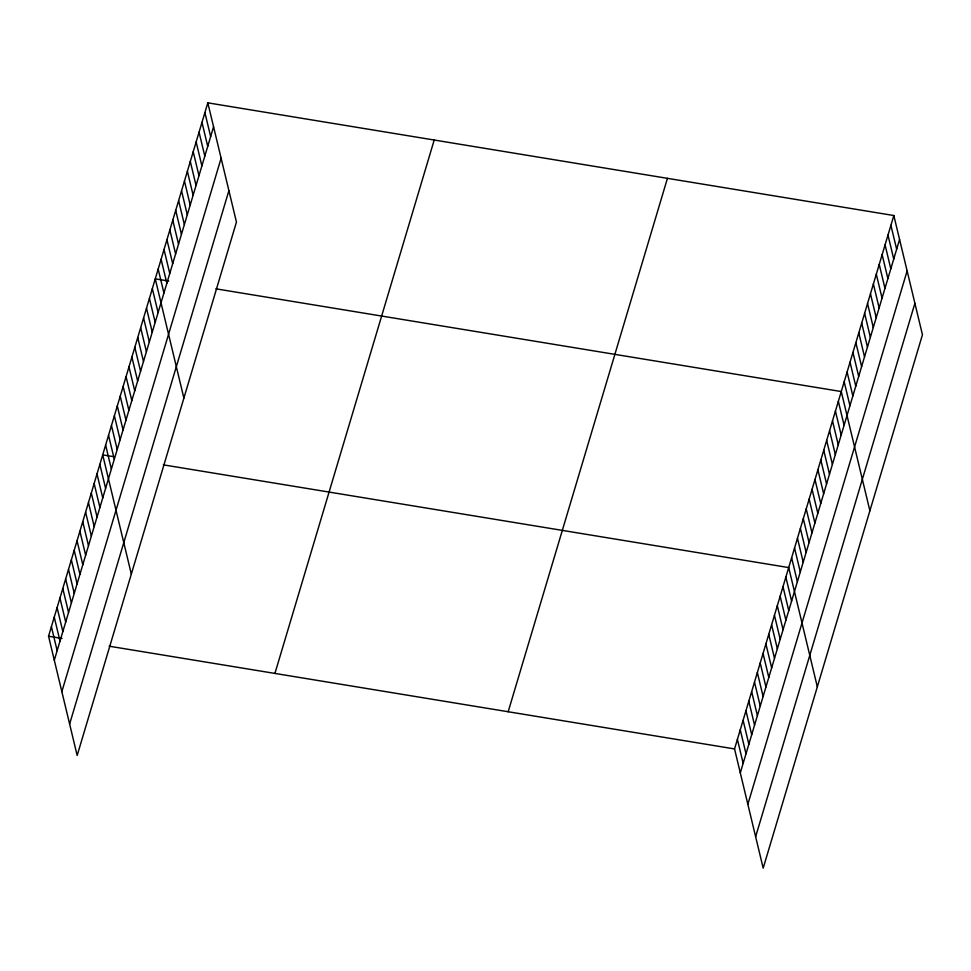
<?xml version="1.0" encoding="UTF-8"?>
<svg xmlns="http://www.w3.org/2000/svg" width="971" height="971" viewBox="0 0 971 971"><rect width="100%" height="100%" fill="white"/><g stroke="black" fill="none" stroke-linecap="round" stroke-linejoin="round"><path stroke-width="1.46" d="M207.818 102.841L236.451 222.068L77.17 755.474L48.55 636.236L207.818 102.841L893.83 215.526L922.45 334.764L763.182 868.159L734.549 748.932L893.83 215.526M54.303 660.183L213.571 126.776M61.853 691.631L221.121 158.224M69.621 724.026L228.901 190.632M274.927 673.425L434.207 140.03M508.173 711.743L667.441 178.336M740.303 772.867L899.571 239.473M747.852 804.316L907.12 270.921M755.632 836.711L914.9 303.316M168.736 281.068L155.263 278.859L183.883 398.098M215.902 288.824L841.262 391.544L869.895 510.782M113.486 456.649L102.708 454.877L131.328 574.116M163.334 464.842L788.707 567.574L817.327 686.813M48.55 636.236L62.023 638.445M109.189 646.201L734.549 748.932M890.905 225.308L896.658 249.244M887.98 235.079L893.733 259.026M885.067 244.862L890.808 268.809M882.141 254.645L887.895 278.592M879.228 264.428L884.969 288.363M876.303 274.198L882.056 298.146M873.39 283.981L879.131 307.928M870.465 293.764L876.218 317.699M867.54 303.535L873.293 327.482M864.627 313.317L870.368 337.265M861.702 323.1L867.455 347.035M858.789 332.871L864.53 356.818M855.864 342.654L861.617 366.601M852.951 352.437L858.692 376.372M850.026 362.207L855.779 386.155M847.1 371.99L852.854 395.937M844.187 381.773L849.928 405.708M838.349 401.326L844.09 425.274M835.424 411.109L841.177 435.044M832.511 420.88L838.252 444.827M829.586 430.663L835.339 454.61M826.661 440.446L832.414 464.393M823.748 450.228L829.489 474.164M820.823 459.999L826.576 483.946M817.91 469.782L823.651 493.729M814.985 479.565L820.738 503.5M812.072 489.335L817.813 513.283M809.146 499.118L814.9 523.066M806.221 508.901L811.974 532.836M803.308 518.672L809.049 542.619M800.383 528.455L806.136 552.402M797.47 538.237L803.211 562.173M794.545 548.008L800.298 571.955M791.632 557.791L797.373 581.738M785.855 577.114L791.608 601.061M783.002 586.666L788.755 610.601M780.15 596.206L785.903 620.153M777.31 605.746L783.051 629.693M774.457 615.298L780.198 639.234M771.605 624.838L777.358 648.786M768.753 634.391L774.506 658.326M765.901 643.931L771.654 667.878M763.06 653.471L768.801 677.418M760.208 663.023L765.949 686.97M757.356 672.563L763.109 696.51M754.503 682.115L760.257 706.051M751.651 691.655L757.404 715.603M748.799 701.196L754.552 725.143M745.959 710.748L751.7 734.695M743.106 720.288L748.847 744.235M740.254 729.84L746.007 753.775M737.402 739.38L743.155 763.327M204.905 112.612L210.646 136.559M201.98 122.395L207.733 146.342M199.055 132.177L204.808 156.113M196.142 141.948L201.883 165.895M193.217 151.731L198.97 175.678M190.304 161.514L196.045 185.449M187.379 171.284L193.132 195.232M184.466 181.067L190.207 205.015M181.541 190.85L187.294 214.797M178.615 200.633L184.369 224.568M175.702 210.404L181.443 234.351M172.777 220.186L178.53 244.134M169.864 229.969L175.605 253.904M166.939 239.74L172.692 263.687M164.026 249.523L169.767 273.47M161.101 259.306L166.854 283.241M158.176 269.076L163.929 293.024M152.338 288.642L158.091 312.577M149.425 298.413L155.166 322.36M146.5 308.195L152.253 332.143M143.587 317.978L149.328 341.913M140.661 327.749L146.415 351.696M137.736 337.532L143.49 361.479M134.823 347.315L140.564 371.25M131.898 357.085L137.651 381.033M128.985 366.868L134.726 390.815M126.06 376.651L131.813 400.598M123.147 386.434L128.888 410.369M120.222 396.204L125.975 420.152M117.297 405.987L123.05 429.935M114.384 415.77L120.125 439.705M111.459 425.541L117.212 449.488M108.546 435.324L114.287 459.271M105.621 445.106L111.374 469.042M99.855 464.429L105.596 488.364M97.003 473.969L102.744 497.917M94.151 483.522L99.904 507.457M91.298 493.062L97.051 517.009M88.446 502.602L94.199 526.549M85.606 512.154L91.347 536.089M82.753 521.694L88.495 545.641M79.901 531.246L85.654 555.181M77.049 540.786L82.802 564.734M74.197 550.326L79.95 574.274M71.356 559.879L77.097 583.826M68.504 569.419L74.245 593.366M65.652 578.971L71.405 602.906M62.799 588.511L68.553 612.458M59.947 598.051L65.7 621.998M57.095 607.603L62.848 631.551M54.255 617.143L59.996 641.091M51.402 626.696L57.143 650.631"/></g></svg>
